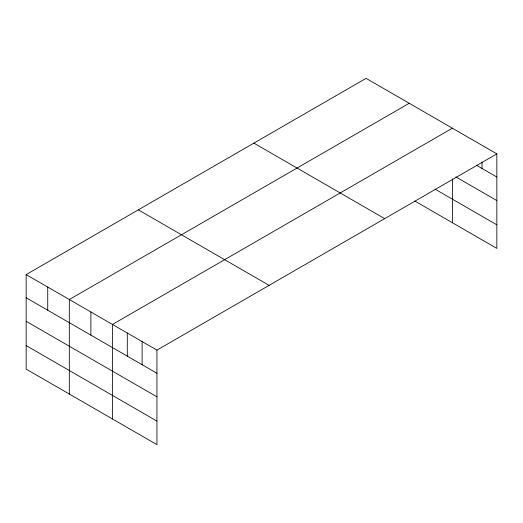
<?xml version="1.0" encoding="UTF-8"?>
<svg xmlns="http://www.w3.org/2000/svg" width="523" height="523" viewBox="0 0 523 523"><rect width="100%" height="100%" fill="white"/><g stroke="black" fill="none" stroke-linecap="round" stroke-linejoin="round"><path stroke-width="0.78" d="M496.85 153.873L366.061 78.358L26.15 274.608L26.15 369.127L156.939 444.642L156.939 350.116L496.85 153.873L496.85 248.392L414.791 201.015M409.221 103.279L69.311 299.529L69.311 394.048M452.382 128.2L112.471 324.443L112.471 418.969M476.381 165.203L496.85 177.016M455.912 176.937L496.85 200.571M434.979 189.117L496.85 224.838M253.89 143.125L384.68 218.634M138.32 209.847L269.11 285.355M26.15 274.608L156.939 350.116M26.15 297.757L156.939 373.265M26.15 321.312L156.939 396.82M26.15 345.579L156.939 421.087M482.029 162.078L482.029 168.458M452.382 178.944L452.382 222.72M142.112 341.558L142.112 364.708M127.292 333.001L127.292 356.15M90.891 311.983L90.891 335.132M47.73 287.068L47.73 310.217"/></g></svg>
